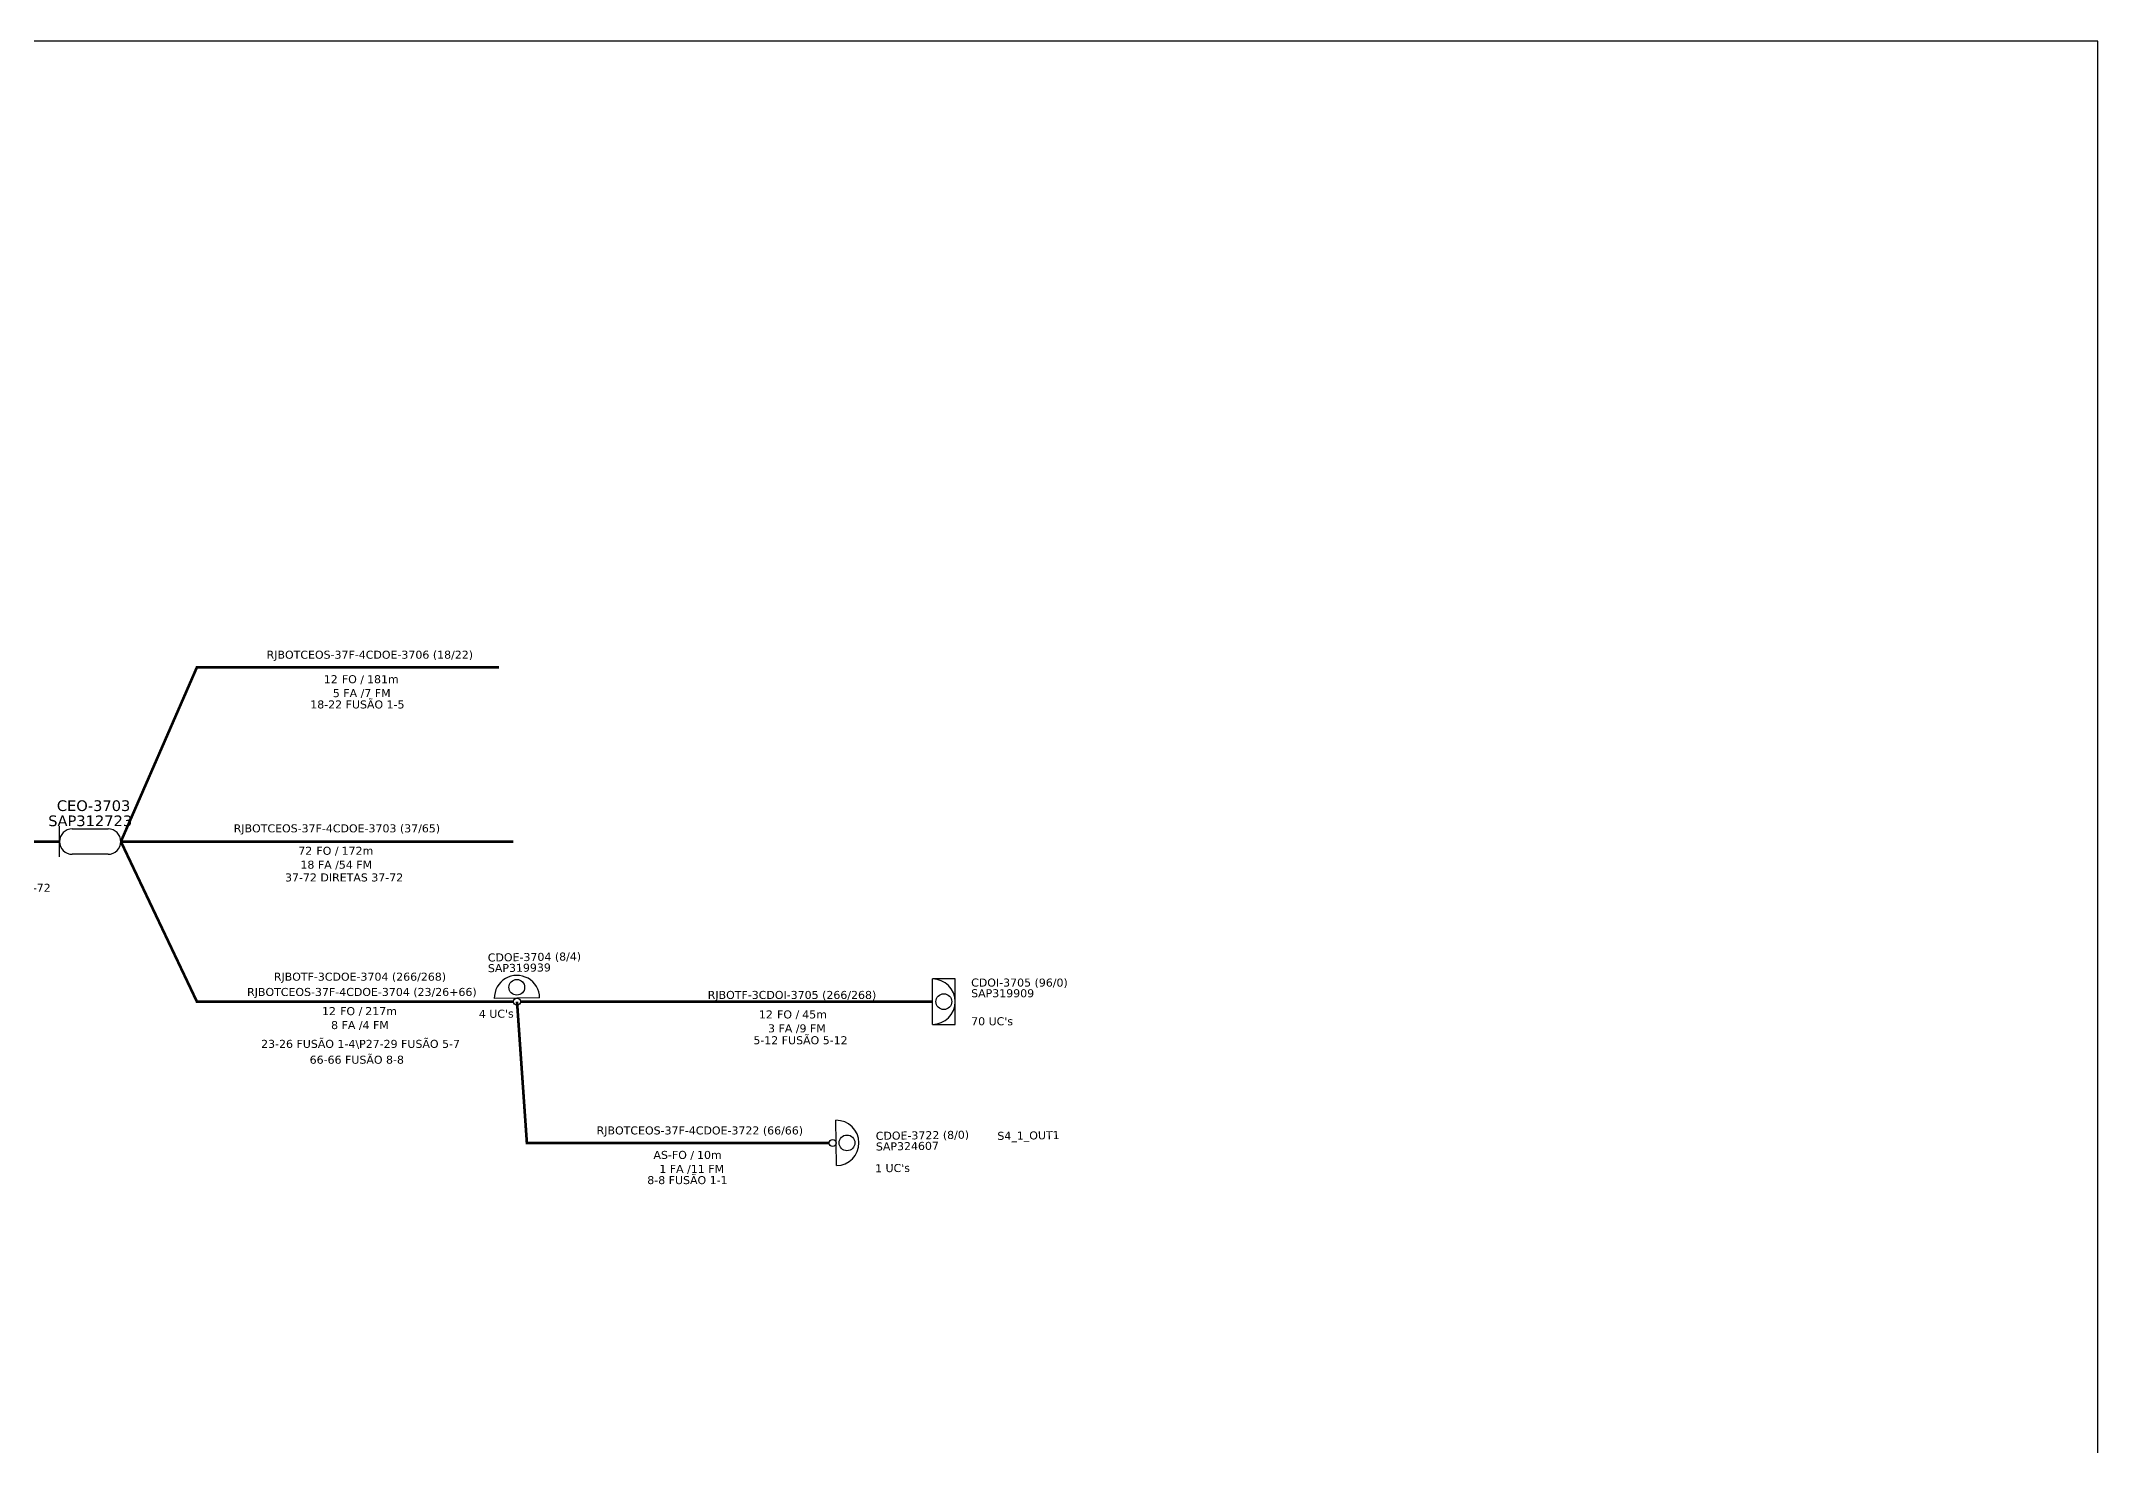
# Model space of a CAD drawing. Extents: x -89 to 749, y 705 to 1299.
# Drawn here: x 363.7 to 749.2, y 1035.8 to 1299 of the extents above; entities that cross this region are included whole.
import ezdxf
from ezdxf.enums import TextEntityAlignment as Align

# ---------------------------------------------------------------- set-up
doc = ezdxf.new("R2010")
doc.units = 0
for name, color, linetype in [('CAP a instalar', 1, 'Continuous'), ('CDO_INTERIOR', 1, 'Continuous'), ('CDO_POSTE', 1, 'Continuous'), ('CEO', 1, 'Continuous'), ('CEOS', 1, 'Continuous')]:
    doc.layers.add(name, color=color, linetype=linetype)
doc.layers.add('Texto_Cabos', color=1, linetype='Continuous', lineweight=20)
doc.styles.add('siredit', font='verdana.ttf')
doc.linetypes.add('FENCELINE1', pattern='A,0.25,-0.1,[133,ltypeshp.shx,S=0.1,R=0,X=-0.1,Y=0],-0.1,1', length=1.45)

msp = doc.modelspace()

# ---------------------------------------------------------------- linework, layer by layer
msp.add_lwpolyline([(-89.32, 705.02), (749.25, 705.02), (749.25, 1299.02), (-89.32, 1299.02), (-89.32, 705.02)])
at = {"layer": 'CAP a instalar', "color": 7, "linetype": 'FENCELINE1', "ltscale": 0.001, "const_width": 0.5}
for points in [[(449.58, 1181.68), (392.94, 1181.68), (378.69, 1149.02)], [(378.69, 1149.02), (452.27, 1149.02)], [(453.6, 1119.02), (530.81, 1119.02)]]:
    msp.add_lwpolyline(points, dxfattribs=at)
at = {"layer": 'CAP a instalar', "color": 5, "linetype": 'FENCELINE1', "ltscale": 0.001, "const_width": 0.5}
for points in [[(292.94, 1149.02), (367.19, 1149.02)], [(378.69, 1149.02), (392.94, 1119.02), (452.27, 1119.02)]]:
    msp.add_lwpolyline(points, dxfattribs=at)
at = {"layer": 'CAP a instalar', "color": 1, "linetype": 'FENCELINE1', "ltscale": 0.001, "const_width": 0.5}
msp.add_lwpolyline([(511.43, 1092.53), (454.79, 1092.53), (452.94, 1119.02)], dxfattribs=at)
at = {"layer": 'CDO_INTERIOR', "color": 7}
for p, q in [((535.06, 1123.27), (530.81, 1123.27)), ((535.06, 1114.77), (535.06, 1123.27)), ((530.81, 1114.77), (535.06, 1114.77))]:
    msp.add_line(p, q, dxfattribs=at)
msp.add_lwpolyline([(530.81, 1114.77), (530.81, 1123.27)], dxfattribs=at)
msp.add_circle((532.94, 1119.02), 1.47, dxfattribs=at)
msp.add_arc((530.81, 1119.02), 4.25, 269.9724, 89.9724, dxfattribs=at)
at = {"layer": 'CDO_POSTE', "color": 5, "linetype": 'Continuous'}
msp.add_lwpolyline([(457.18, 1119.75), (448.68, 1119.64)], dxfattribs=at)
at = {"layer": 'CDO_POSTE'}
msp.add_lwpolyline([(512.83, 1088.29), (512.72, 1096.79)], dxfattribs=at)
at = {"layer": 'CDO_POSTE', "color": 5, "linetype": 'Continuous'}
for centre, radius in [((452.9, 1121.71), 1.47), ((452.94, 1119.02), 0.665)]:
    msp.add_circle(centre, radius, dxfattribs=at)
at = {"layer": 'CDO_POSTE'}
for centre, radius in [((512.1, 1092.53), 0.665), ((514.79, 1092.56), 1.47)]:
    msp.add_circle(centre, radius, dxfattribs=at)
at = {"layer": 'CDO_POSTE', "color": 5, "linetype": 'Continuous'}
msp.add_arc((452.93, 1119.69), 4.25, 0.7366, 180.7366, dxfattribs=at)
at = {"layer": 'CDO_POSTE'}
msp.add_arc((512.77, 1092.54), 4.25, 270.7366, 90.7366, dxfattribs=at)
at = {"layer": 'CEO', "color": 5}
for p, q in [((369.58, 1151.41), (376.29, 1151.41)), ((376.29, 1146.63), (369.58, 1146.63))]:
    msp.add_line(p, q, dxfattribs=at)
msp.add_lwpolyline([(367.19, 1146.13), (367.19, 1151.9)], dxfattribs=at)
for centre, start, end in [((369.58, 1149.02), 90, 270), ((376.29, 1149.02), 270, 90)]:
    msp.add_arc(centre, 2.39, start, end, dxfattribs=at)

# ---------------------------------------------------------------- texts
at = {"layer": 'CDO_INTERIOR', "color": 7, "linetype": 'Continuous', "style": 'siredit'}
for s, p in [('CDOI-3705 (96/0)', (538.06, 1122.6)), ('SAP319909', (538.06, 1120.6)), ("70 UC's", (538.06, 1115.35))]:
    msp.add_text(s, height=1.5, rotation=359.9724, dxfattribs=at).set_placement(p, align=Align.MIDDLE_LEFT)
at = {"layer": 'CDO_POSTE', "color": 5, "linetype": 'Continuous', "style": 'siredit'}
for s, p in [('CDOE-3704 (8/4)', (447.46, 1127.29)), ('SAP319939', (447.48, 1125.29)), ("4 UC's", (445.78, 1116.71))]:
    msp.add_text(s, height=1.5, rotation=0.7366, dxfattribs=at).set_placement(p, align=Align.MIDDLE_LEFT)
at = {"layer": 'CDO_POSTE', "linetype": 'Continuous', "style": 'siredit'}
for s, p in [('CDOE-3722 (8/0)', (520.18, 1093.87)), ('SAP324607', (520.21, 1091.87)), ('S4_1_OUT1', (542.97, 1093.87)), ("1 UC's", (520.05, 1087.79))]:
    msp.add_text(s, height=1.5, rotation=0.7366, dxfattribs=at).set_placement(p, align=Align.MIDDLE_LEFT)
at = {"layer": 'CEO', "color": 5, "linetype": 'Continuous', "style": 'siredit'}
msp.add_text('SAP312723', height=2, dxfattribs=at).set_placement((372.94, 1152.91), align=Align.MIDDLE_CENTER)
at = {"layer": 'CEOS', "color": 5, "linetype": 'Continuous', "style": 'siredit'}
msp.add_text('CEO-3703', height=2, dxfattribs=at).set_placement((373.57, 1155.75), align=Align.MIDDLE_CENTER)
at = {"layer": 'Texto_Cabos', "color": 7, "linetype": 'Continuous', "style": 'siredit'}
for s, p in [('RJBOTCEOS-37F-4CDOE-3706 (18/22)', (425.35, 1184.04)), ('18-22 FUSÃO 1-5', (423.02, 1174.72)), ('5 FA /7 FM', (423.83, 1176.84)), ('RJBOTCEOS-37F-4CDOE-3703 (37/65)', (419.18, 1151.5)), ('18 FA /54 FM', (419.06, 1144.69)), ('18-24 FUSÃO 18-24\\P25-72 DIRETAS 25-72', (343.34, 1140.36)), ('37-72 DIRETAS 37-72', (420.53, 1142.3)), ('RJBOTF-3CDOE-3704 (266/268)', (423.5, 1123.7)), ('RJBOTF-3CDOI-3705 (266/268)', (504.48, 1120.28)), ('3 FA /9 FM', (505.4, 1114.02)), ('23-26 FUSÃO 1-4\\P27-29 FUSÃO 5-7', (423.61, 1111.11)), ('5-12 FUSÃO 5-12', (506.07, 1111.79))]:
    msp.add_text(s, height=1.5, dxfattribs=at).set_placement(p, align=Align.MIDDLE_CENTER)
for s, p in [('12', (419.33, 1179.45)), ('72', (414.56, 1147.3)), ('12', (419, 1117.25)), ('12', (500.9, 1116.63))]:
    msp.add_text(s, height=1.5, dxfattribs=at).set_placement(p, align=Align.MIDDLE_RIGHT)
at = {"layer": 'Texto_Cabos', "color": 7, "style": 'siredit'}
for p in [(424.26, 1179.45), (419.49, 1147.3), (423.94, 1117.25), (505.83, 1116.63)]:
    msp.add_text('FO /', height=1.5, dxfattribs=at).set_placement(p, align=Align.MIDDLE_RIGHT)
at = {"layer": 'Texto_Cabos', "color": 7, "linetype": 'Continuous', "style": 'siredit'}
for s, p in [('181m', (424.83, 1179.45)), ('172m', (420.06, 1147.3)), ('217m', (424.5, 1117.25)), ('45m', (506.4, 1116.63))]:
    msp.add_text(s, height=1.5, dxfattribs=at).set_placement(p, align=Align.MIDDLE_LEFT)
at = {"layer": 'Texto_Cabos', "linetype": 'Continuous', "style": 'siredit'}
for s, p in [('RJBOTCEOS-37F-4CDOE-3704 (23/26+66)', (423.86, 1120.84)), ('8 FA /4 FM', (423.5, 1114.63)), ('66-66 FUSÃO 8-8', (422.91, 1108.14)), ('RJBOTCEOS-37F-4CDOE-3722 (66/66)', (487.21, 1094.89)), ('1 FA /11 FM', (485.68, 1087.69)), ('8-8 FUSÃO 1-1', (484.88, 1085.58))]:
    msp.add_text(s, height=1.5, dxfattribs=at).set_placement(p, align=Align.MIDDLE_CENTER)
at = {"layer": 'Texto_Cabos', "style": 'siredit'}
msp.add_text('AS-FO /', height=1.5, dxfattribs=at).set_placement((486.12, 1090.3), align=Align.MIDDLE_RIGHT)
at = {"layer": 'Texto_Cabos', "linetype": 'Continuous', "style": 'siredit'}
msp.add_text('10m', height=1.5, dxfattribs=at).set_placement((486.68, 1090.3), align=Align.MIDDLE_LEFT)

doc.saveas('drawing.dxf')
